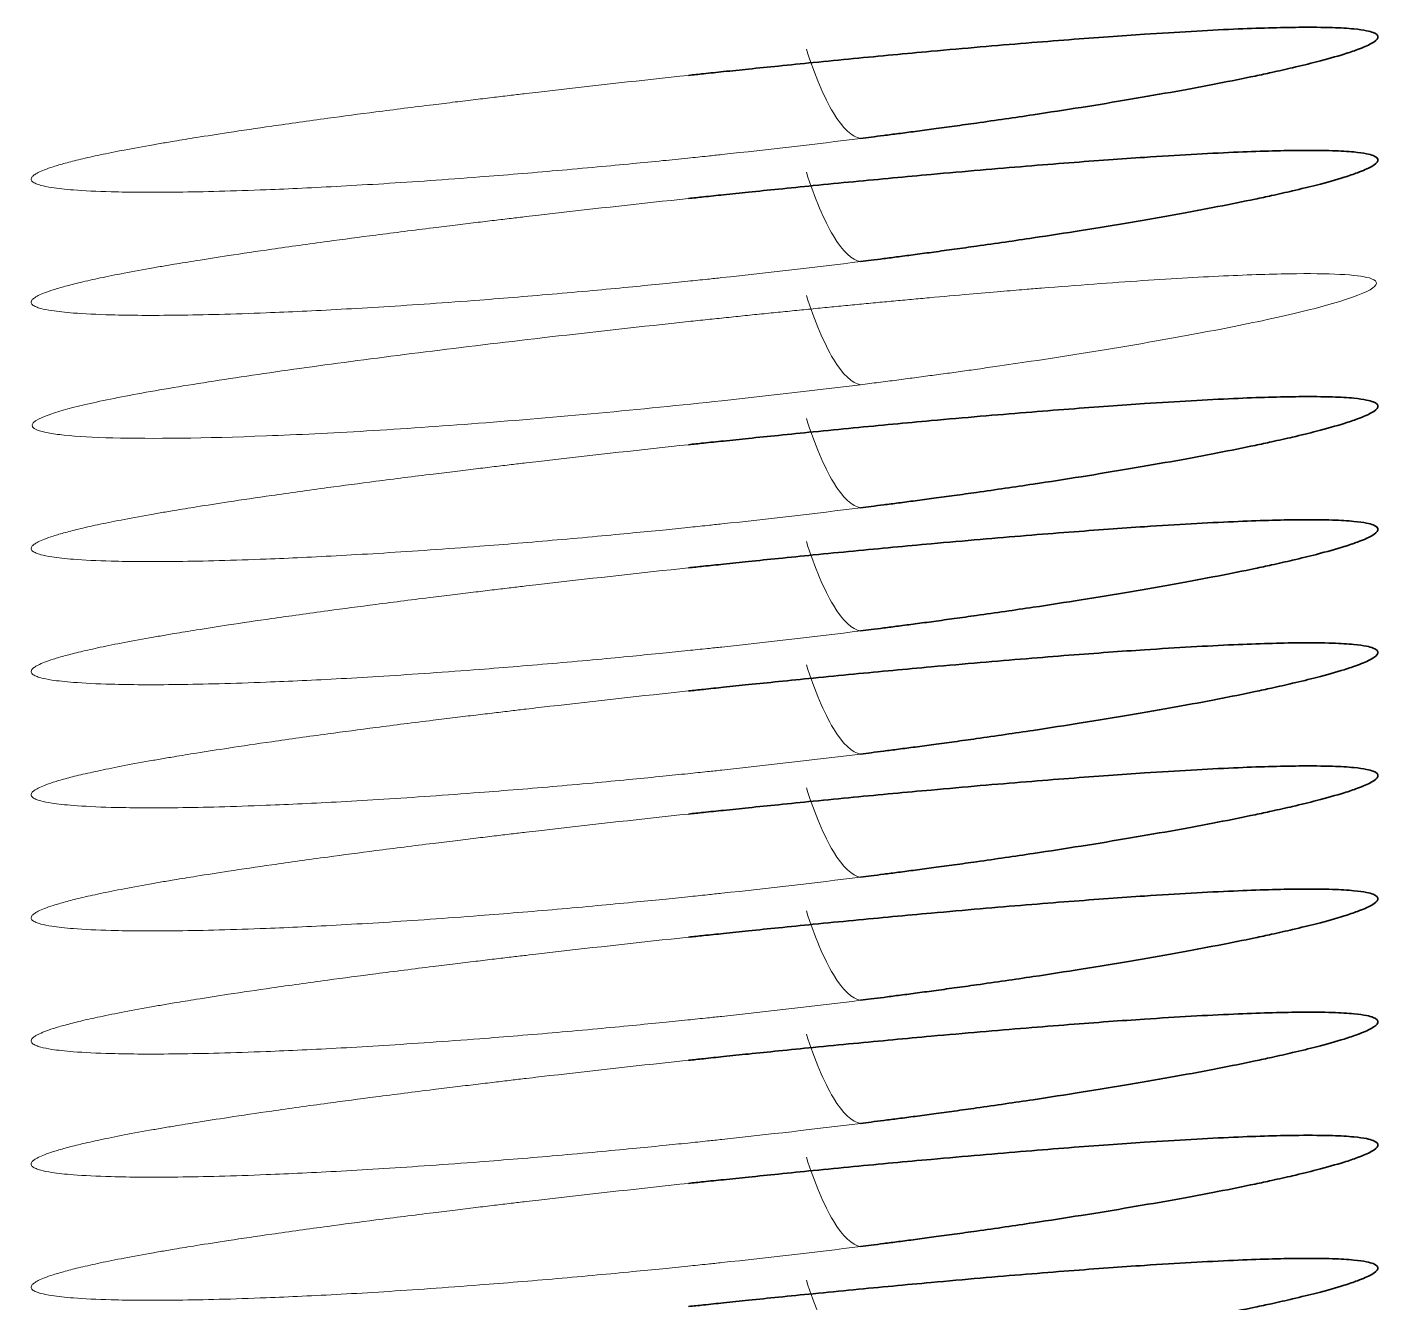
# Model space of a CAD drawing. Header units: inches. Extents: x -1096 to 3103, y -191 to 3207.
# Drawn here: x 1775.659 to 1778.187, y 3178.558 to 3180.93 of the extents above; entities that cross this region are included whole.
import ezdxf

# ---------------------------------------------------------------- set-up
doc = ezdxf.new("R2010")
doc.units = ezdxf.units.IN

msp = doc.modelspace()

# ---------------------------------------------------------------- linework, layer by layer
at = {"lineweight": 35}
for points in [[(1777.2097, 3180.7231), (1777.2162, 3180.724), (1777.2306, 3180.7258), (1777.2542, 3180.7288), (1777.2815, 3180.7323), (1777.3126, 3180.7364), (1777.3472, 3180.741), (1777.3853, 3180.7462), (1777.4479, 3180.7549), (1777.5279, 3180.7666), (1777.6236, 3180.7814), (1777.7126, 3180.7959), (1777.7976, 3180.8108), (1777.8753, 3180.8253), (1777.933, 3180.8369), (1777.9785, 3180.8467), (1778.0179, 3180.8555), (1778.0654, 3180.8672), (1778.1054, 3180.8784), (1778.139, 3180.8898), (1778.1632, 3180.9004), (1778.1757, 3180.9114), (1778.1689, 3180.919), (1778.1506, 3180.924), (1778.1272, 3180.9273), (1778.0871, 3180.9297), (1778.0176, 3180.9303), (1777.9058, 3180.9271), (1777.7785, 3180.9198), (1777.6706, 3180.9123), (1777.5972, 3180.9068), (1777.5176, 3180.9005), (1777.4321, 3180.8933), (1777.3489, 3180.8859), (1777.27, 3180.8787), (1777.1967, 3180.8717), (1777.1255, 3180.8647), (1777.0601, 3180.8582), (1777.0043, 3180.8525), (1776.9578, 3180.8477), (1776.9206, 3180.8438), (1776.8989, 3180.8415), (1776.8897, 3180.8405)], [(1777.2097, 3180.4942), (1777.2162, 3180.495), (1777.2306, 3180.4968), (1777.2542, 3180.4998), (1777.2815, 3180.5034), (1777.3126, 3180.5074), (1777.3472, 3180.5121), (1777.3853, 3180.5173), (1777.4479, 3180.526), (1777.5279, 3180.5376), (1777.6236, 3180.5524), (1777.7126, 3180.567), (1777.7976, 3180.5819), (1777.8753, 3180.5964), (1777.933, 3180.608), (1777.9785, 3180.6177), (1778.0179, 3180.6266), (1778.0654, 3180.6382), (1778.1054, 3180.6495), (1778.139, 3180.6608), (1778.1632, 3180.6714), (1778.1757, 3180.6825), (1778.1689, 3180.6901), (1778.1506, 3180.6951), (1778.1272, 3180.6984), (1778.0871, 3180.7008), (1778.0176, 3180.7014), (1777.9058, 3180.6981), (1777.7785, 3180.6909), (1777.6706, 3180.6834), (1777.5972, 3180.6779), (1777.5176, 3180.6716), (1777.4321, 3180.6643), (1777.3489, 3180.657), (1777.27, 3180.6497), (1777.1967, 3180.6428), (1777.1255, 3180.6358), (1777.0601, 3180.6293), (1777.0043, 3180.6236), (1776.9578, 3180.6187), (1776.9206, 3180.6148), (1776.8989, 3180.6125), (1776.8897, 3180.6115)], [(1777.2097, 3180.0363), (1777.2162, 3180.0372), (1777.2306, 3180.039), (1777.2542, 3180.042), (1777.2815, 3180.0455), (1777.3126, 3180.0496), (1777.3472, 3180.0542), (1777.3853, 3180.0594), (1777.4479, 3180.0681), (1777.5279, 3180.0798), (1777.6236, 3180.0946), (1777.7126, 3180.1092), (1777.7976, 3180.124), (1777.8753, 3180.1385), (1777.933, 3180.1501), (1777.9785, 3180.1599), (1778.0179, 3180.1687), (1778.0654, 3180.1804), (1778.1054, 3180.1916), (1778.139, 3180.203), (1778.1632, 3180.2136), (1778.1757, 3180.2246), (1778.1689, 3180.2322), (1778.1506, 3180.2372), (1778.1272, 3180.2406), (1778.0871, 3180.2429), (1778.0176, 3180.2435), (1777.9058, 3180.2403), (1777.7785, 3180.233), (1777.6706, 3180.2255), (1777.5972, 3180.22), (1777.5176, 3180.2137), (1777.4321, 3180.2065), (1777.3489, 3180.1991), (1777.27, 3180.1919), (1777.1967, 3180.1849), (1777.1255, 3180.178), (1777.0601, 3180.1714), (1777.0043, 3180.1657), (1776.9578, 3180.1609), (1776.9206, 3180.157), (1776.8989, 3180.1547), (1776.8897, 3180.1537)], [(1777.2097, 3179.8074), (1777.2162, 3179.8082), (1777.2306, 3179.81), (1777.2542, 3179.813), (1777.2815, 3179.8166), (1777.3126, 3179.8206), (1777.3472, 3179.8253), (1777.3853, 3179.8305), (1777.4479, 3179.8392), (1777.5279, 3179.8508), (1777.6236, 3179.8656), (1777.7126, 3179.8802), (1777.7976, 3179.8951), (1777.8753, 3179.9096), (1777.933, 3179.9212), (1777.9785, 3179.9309), (1778.0179, 3179.9398), (1778.0654, 3179.9515), (1778.1054, 3179.9627), (1778.139, 3179.974), (1778.1632, 3179.9846), (1778.1757, 3179.9957), (1778.1689, 3180.0033), (1778.1506, 3180.0083), (1778.1272, 3180.0116), (1778.0871, 3180.014), (1778.0176, 3180.0146), (1777.9058, 3180.0113), (1777.7785, 3180.0041), (1777.6706, 3179.9966), (1777.5972, 3179.9911), (1777.5176, 3179.9848), (1777.4321, 3179.9775), (1777.3489, 3179.9702), (1777.27, 3179.9629), (1777.1967, 3179.956), (1777.1255, 3179.949), (1777.0601, 3179.9425), (1777.0043, 3179.9368), (1776.9578, 3179.9319), (1776.9206, 3179.928), (1776.8989, 3179.9257), (1776.8897, 3179.9247)], [(1777.2097, 3179.5785), (1777.2162, 3179.5793), (1777.2306, 3179.5811), (1777.2542, 3179.5841), (1777.2815, 3179.5876), (1777.3126, 3179.5917), (1777.3472, 3179.5963), (1777.3853, 3179.6015), (1777.4479, 3179.6103), (1777.5279, 3179.6219), (1777.6236, 3179.6367), (1777.7126, 3179.6513), (1777.7976, 3179.6661), (1777.8753, 3179.6806), (1777.933, 3179.6922), (1777.9785, 3179.702), (1778.0179, 3179.7109), (1778.0654, 3179.7225), (1778.1054, 3179.7338), (1778.139, 3179.7451), (1778.1632, 3179.7557), (1778.1757, 3179.7667), (1778.1689, 3179.7743), (1778.1506, 3179.7794), (1778.1272, 3179.7827), (1778.0871, 3179.7851), (1778.0176, 3179.7857), (1777.9058, 3179.7824), (1777.7785, 3179.7752), (1777.6706, 3179.7677), (1777.5972, 3179.7622), (1777.5176, 3179.7558), (1777.4321, 3179.7486), (1777.3489, 3179.7413), (1777.27, 3179.734), (1777.1967, 3179.7271), (1777.1255, 3179.7201), (1777.0601, 3179.7135), (1777.0043, 3179.7078), (1776.9578, 3179.703), (1776.9206, 3179.6991), (1776.8989, 3179.6968), (1776.8897, 3179.6958)], [(1777.2097, 3179.3495), (1777.2162, 3179.3504), (1777.2306, 3179.3522), (1777.2542, 3179.3552), (1777.2815, 3179.3587), (1777.3126, 3179.3628), (1777.3472, 3179.3674), (1777.3853, 3179.3726), (1777.4479, 3179.3813), (1777.5279, 3179.393), (1777.6236, 3179.4078), (1777.7126, 3179.4224), (1777.7976, 3179.4372), (1777.8753, 3179.4517), (1777.933, 3179.4633), (1777.9785, 3179.4731), (1778.0179, 3179.4819), (1778.0654, 3179.4936), (1778.1054, 3179.5048), (1778.139, 3179.5162), (1778.1632, 3179.5268), (1778.1757, 3179.5378), (1778.1689, 3179.5454), (1778.1506, 3179.5504), (1778.1272, 3179.5538), (1778.0871, 3179.5561), (1778.0176, 3179.5567), (1777.9058, 3179.5535), (1777.7785, 3179.5462), (1777.6706, 3179.5387), (1777.5972, 3179.5332), (1777.5176, 3179.5269), (1777.4321, 3179.5197), (1777.3489, 3179.5123), (1777.27, 3179.5051), (1777.1967, 3179.4981), (1777.1255, 3179.4912), (1777.0601, 3179.4846), (1777.0043, 3179.4789), (1776.9578, 3179.4741), (1776.9206, 3179.4702), (1776.8989, 3179.4679), (1776.8897, 3179.4669)], [(1777.2097, 3179.1206), (1777.2162, 3179.1214), (1777.2306, 3179.1232), (1777.2542, 3179.1262), (1777.2815, 3179.1298), (1777.3126, 3179.1338), (1777.3472, 3179.1385), (1777.3853, 3179.1437), (1777.4479, 3179.1524), (1777.5279, 3179.164), (1777.6236, 3179.1788), (1777.7126, 3179.1934), (1777.7976, 3179.2083), (1777.8753, 3179.2228), (1777.933, 3179.2344), (1777.9785, 3179.2441), (1778.0179, 3179.253), (1778.0654, 3179.2647), (1778.1054, 3179.2759), (1778.139, 3179.2872), (1778.1632, 3179.2978), (1778.1757, 3179.3089), (1778.1689, 3179.3165), (1778.1506, 3179.3215), (1778.1272, 3179.3248), (1778.0871, 3179.3272), (1778.0176, 3179.3278), (1777.9058, 3179.3245), (1777.7785, 3179.3173), (1777.6706, 3179.3098), (1777.5972, 3179.3043), (1777.5176, 3179.298), (1777.4321, 3179.2907), (1777.3489, 3179.2834), (1777.27, 3179.2761), (1777.1967, 3179.2692), (1777.1255, 3179.2622), (1777.0601, 3179.2557), (1777.0043, 3179.25), (1776.9578, 3179.2451), (1776.9206, 3179.2412), (1776.8989, 3179.2389), (1776.8897, 3179.238)], [(1777.2097, 3178.8917), (1777.2162, 3178.8925), (1777.2306, 3178.8943), (1777.2542, 3178.8973), (1777.2815, 3178.9008), (1777.3126, 3178.9049), (1777.3472, 3178.9095), (1777.3853, 3178.9147), (1777.4479, 3178.9235), (1777.5279, 3178.9351), (1777.6236, 3178.9499), (1777.7126, 3178.9645), (1777.7976, 3178.9793), (1777.8753, 3178.9938), (1777.933, 3179.0054), (1777.9785, 3179.0152), (1778.0179, 3179.0241), (1778.0654, 3179.0357), (1778.1054, 3179.047), (1778.139, 3179.0583), (1778.1632, 3179.0689), (1778.1757, 3179.0799), (1778.1689, 3179.0875), (1778.1506, 3179.0926), (1778.1272, 3179.0959), (1778.0871, 3179.0983), (1778.0176, 3179.0989), (1777.9058, 3179.0956), (1777.7785, 3179.0884), (1777.6706, 3179.0809), (1777.5972, 3179.0754), (1777.5176, 3179.069), (1777.4321, 3179.0618), (1777.3489, 3179.0545), (1777.27, 3179.0472), (1777.1967, 3179.0403), (1777.1255, 3179.0333), (1777.0601, 3179.0267), (1777.0043, 3179.021), (1776.9578, 3179.0162), (1776.9206, 3179.0123), (1776.8989, 3179.01), (1776.8897, 3179.009)], [(1777.2097, 3178.6627), (1777.2162, 3178.6636), (1777.2306, 3178.6654), (1777.2542, 3178.6684), (1777.2815, 3178.6719), (1777.3126, 3178.676), (1777.3472, 3178.6806), (1777.3853, 3178.6858), (1777.4479, 3178.6945), (1777.5279, 3178.7062), (1777.6236, 3178.721), (1777.7126, 3178.7356), (1777.7976, 3178.7504), (1777.8753, 3178.7649), (1777.933, 3178.7765), (1777.9785, 3178.7863), (1778.0179, 3178.7951), (1778.0654, 3178.8068), (1778.1054, 3178.818), (1778.139, 3178.8294), (1778.1632, 3178.84), (1778.1757, 3178.851), (1778.1689, 3178.8586), (1778.1506, 3178.8637), (1778.1272, 3178.867), (1778.0871, 3178.8693), (1778.0176, 3178.8699), (1777.9058, 3178.8667), (1777.7785, 3178.8594), (1777.6706, 3178.8519), (1777.5972, 3178.8465), (1777.5176, 3178.8401), (1777.4321, 3178.8329), (1777.3489, 3178.8255), (1777.27, 3178.8183), (1777.1967, 3178.8113), (1777.1255, 3178.8044), (1777.0601, 3178.7978), (1777.0043, 3178.7921), (1776.9578, 3178.7873), (1776.9206, 3178.7834), (1776.8989, 3178.7811), (1776.8897, 3178.7801)], [(1777.2097, 3178.4338), (1777.2162, 3178.4346), (1777.2306, 3178.4364), (1777.2542, 3178.4394), (1777.2815, 3178.443), (1777.3126, 3178.4471), (1777.3472, 3178.4517), (1777.3853, 3178.4569), (1777.4479, 3178.4656), (1777.5279, 3178.4773), (1777.6236, 3178.492), (1777.7126, 3178.5066), (1777.7976, 3178.5215), (1777.8753, 3178.536), (1777.933, 3178.5476), (1777.9785, 3178.5573), (1778.0179, 3178.5662), (1778.0654, 3178.5779), (1778.1054, 3178.5891), (1778.139, 3178.6005), (1778.1632, 3178.611), (1778.1757, 3178.6221), (1778.1689, 3178.6297), (1778.1506, 3178.6347), (1778.1272, 3178.638), (1778.0871, 3178.6404), (1778.0176, 3178.641), (1777.9058, 3178.6377), (1777.7785, 3178.6305), (1777.6706, 3178.623), (1777.5972, 3178.6175), (1777.5176, 3178.6112), (1777.4321, 3178.6039), (1777.3489, 3178.5966), (1777.27, 3178.5893), (1777.1967, 3178.5824), (1777.1255, 3178.5754), (1777.0601, 3178.5689), (1777.0043, 3178.5632), (1776.9578, 3178.5583), (1776.9206, 3178.5544), (1776.8989, 3178.5521), (1776.8897, 3178.5512)]]:
    msp.add_open_spline(points, degree=3, knots=[0, 0, 0, 0, 0.005516, 0.01215, 0.0199, 0.028767, 0.038748, 0.049839, 0.062036, 0.094143, 0.122701, 0.153762, 0.184779, 0.215748, 0.246673, 0.261603, 0.282411, 0.309111, 0.347406, 0.37165, 0.407578, 0.449462, 0.497236, 0.519574, 0.547992, 0.582517, 0.623199, 0.683878, 0.749073, 0.772572, 0.796908, 0.82207, 0.848049, 0.874824, 0.895222, 0.915813, 0.936602, 0.954405, 0.969645, 0.982324, 0.992443, 1, 1, 1, 1], dxfattribs=at)
at = {"lineweight": 13}
for points, knots in [([(1777.2097, 3180.7231), (1777.1943, 3180.7255), (1777.1596, 3180.7573), (1777.1244, 3180.8411), (1777.1089, 3180.8892)], [0, 0, 0, 0, 0.504102, 1, 1, 1, 1]), ([(1776.6317, 3180.8118), (1776.6249, 3180.8111), (1776.6101, 3180.8093), (1776.5862, 3180.8065), (1776.5585, 3180.8033), (1776.5273, 3180.7996), (1776.4925, 3180.7954), (1776.4545, 3180.7908), (1776.3917, 3180.7831), (1776.3113, 3180.773), (1776.2105, 3180.7596), (1776.1186, 3180.7468), (1776.0381, 3180.7349), (1775.9784, 3180.7256), (1775.9368, 3180.7188), (1775.9107, 3180.7144), (1775.8788, 3180.7088), (1775.8398, 3180.7017), (1775.7951, 3180.6927), (1775.7587, 3180.6846), (1775.7299, 3180.6772), (1775.7077, 3180.6707), (1775.6912, 3180.6649), (1775.6796, 3180.6598), (1775.672, 3180.6553), (1775.6678, 3180.6514), (1775.6663, 3180.648), (1775.6669, 3180.6452), (1775.669, 3180.6427), (1775.672, 3180.6407), (1775.6769, 3180.6384), (1775.6862, 3180.6353), (1775.7066, 3180.6312), (1775.7469, 3180.6268), (1775.8042, 3180.624), (1775.8717, 3180.6229), (1775.9388, 3180.6232), (1776.0161, 3180.6247), (1776.0944, 3180.6273), (1776.171, 3180.6306), (1776.2438, 3180.6343), (1776.3233, 3180.639), (1776.4094, 3180.6447), (1776.4931, 3180.6509), (1776.5723, 3180.6572), (1776.6455, 3180.6634), (1776.7169, 3180.6698), (1776.7826, 3180.676), (1776.8388, 3180.6815), (1776.8852, 3180.6862), (1776.9218, 3180.69), (1776.9429, 3180.6923), (1776.9518, 3180.6932)], [0, 0, 0, 0, 0.005677, 0.012431, 0.020264, 0.029172, 0.039157, 0.050215, 0.062343, 0.094666, 0.123243, 0.158827, 0.188477, 0.212202, 0.229972, 0.241753, 0.247536, 0.274585, 0.300234, 0.324459, 0.347244, 0.368595, 0.388537, 0.407085, 0.424248, 0.440028, 0.454426, 0.467443, 0.479082, 0.489344, 0.498229, 0.51496, 0.541471, 0.577807, 0.624039, 0.654254, 0.685303, 0.717162, 0.749801, 0.772926, 0.797012, 0.822074, 0.848133, 0.875207, 0.895532, 0.916068, 0.936809, 0.954801, 0.970119, 0.982761, 0.992723, 1, 1, 1, 1]), ([(1777.2097, 3180.4942), (1777.1943, 3180.4966), (1777.1596, 3180.5284), (1777.1244, 3180.6121), (1777.1089, 3180.6603)], [0, 0, 0, 0, 0.504102, 1, 1, 1, 1]), ([(1776.6317, 3180.5829), (1776.6249, 3180.5821), (1776.6101, 3180.5804), (1776.5862, 3180.5776), (1776.5585, 3180.5744), (1776.5273, 3180.5707), (1776.4925, 3180.5665), (1776.4545, 3180.5619), (1776.3917, 3180.5542), (1776.3113, 3180.544), (1776.2105, 3180.5307), (1776.1186, 3180.5179), (1776.0381, 3180.506), (1775.9784, 3180.4967), (1775.9368, 3180.4899), (1775.9107, 3180.4855), (1775.8788, 3180.4799), (1775.8398, 3180.4728), (1775.7951, 3180.4638), (1775.7587, 3180.4556), (1775.7299, 3180.4483), (1775.7077, 3180.4418), (1775.6912, 3180.436), (1775.6796, 3180.4309), (1775.672, 3180.4264), (1775.6678, 3180.4225), (1775.6663, 3180.4191), (1775.6669, 3180.4162), (1775.669, 3180.4138), (1775.672, 3180.4117), (1775.6769, 3180.4095), (1775.6862, 3180.4064), (1775.7066, 3180.4023), (1775.7469, 3180.3979), (1775.8042, 3180.3951), (1775.8717, 3180.394), (1775.9388, 3180.3943), (1776.0161, 3180.3958), (1776.0944, 3180.3984), (1776.171, 3180.4017), (1776.2438, 3180.4054), (1776.3233, 3180.4101), (1776.4094, 3180.4158), (1776.4931, 3180.4219), (1776.5723, 3180.4282), (1776.6455, 3180.4344), (1776.7169, 3180.4408), (1776.7826, 3180.447), (1776.8388, 3180.4526), (1776.8852, 3180.4573), (1776.9218, 3180.4611), (1776.9429, 3180.4633), (1776.9518, 3180.4643)], [0, 0, 0, 0, 0.005677, 0.012431, 0.020264, 0.029172, 0.039157, 0.050215, 0.062343, 0.094666, 0.123243, 0.158827, 0.188477, 0.212202, 0.229972, 0.241753, 0.247536, 0.274585, 0.300234, 0.324459, 0.347244, 0.368595, 0.388537, 0.407085, 0.424248, 0.440028, 0.454426, 0.467443, 0.479082, 0.489344, 0.498229, 0.51496, 0.541471, 0.577807, 0.624039, 0.654254, 0.685303, 0.717162, 0.749801, 0.772926, 0.797012, 0.822074, 0.848133, 0.875207, 0.895532, 0.916068, 0.936809, 0.954801, 0.970119, 0.982761, 0.992723, 1, 1, 1, 1]), ([(1777.2097, 3180.2653), (1777.2153, 3180.266), (1777.2266, 3180.2674), (1777.2434, 3180.2695), (1777.2602, 3180.2717), (1777.2769, 3180.2738), (1777.2935, 3180.276), (1777.3101, 3180.2782), (1777.3265, 3180.2804), (1777.3429, 3180.2826), (1777.3591, 3180.2848), (1777.3753, 3180.287), (1777.3914, 3180.2892), (1777.4074, 3180.2914), (1777.4305, 3180.2947), (1777.4707, 3180.3004), (1777.5374, 3180.3102), (1777.6553, 3180.3285), (1777.8031, 3180.3536), (1777.9604, 3180.3841), (1778.1433, 3180.4274), (1778.1978, 3180.4588), (1778.1175, 3180.4709), (1778.0267, 3180.4726), (1777.8993, 3180.4687), (1777.7658, 3180.4611), (1777.6448, 3180.4526), (1777.5699, 3180.4468), (1777.5113, 3180.442), (1777.4667, 3180.4383), (1777.4077, 3180.4332), (1777.3519, 3180.4283), (1777.3047, 3180.4239), (1777.2711, 3180.4208), (1777.2373, 3180.4177), (1777.2032, 3180.4144), (1777.1689, 3180.4111), (1777.1345, 3180.4077), (1777.0998, 3180.4043), (1777.065, 3180.4008), (1777.0301, 3180.3973), (1776.9951, 3180.3937), (1776.96, 3180.39), (1776.9248, 3180.3864), (1776.9014, 3180.3839), (1776.8897, 3180.3826)], [0, 0, 0, 0, 0.004763, 0.009523, 0.01428, 0.019034, 0.023784, 0.028532, 0.033276, 0.038016, 0.042752, 0.047485, 0.052214, 0.056938, 0.061658, 0.072774, 0.093326, 0.123257, 0.186497, 0.249509, 0.320764, 0.498575, 0.56106, 0.623632, 0.686395, 0.749407, 0.780973, 0.812483, 0.822158, 0.835863, 0.853595, 0.875339, 0.884931, 0.894521, 0.904107, 0.913692, 0.923277, 0.932861, 0.942445, 0.952031, 0.961619, 0.971208, 0.980801, 0.990398, 1, 1, 1, 1]), ([(1777.1089, 3180.4313), (1777.1244, 3180.3832), (1777.1596, 3180.2994), (1777.1943, 3180.2676), (1777.2097, 3180.2653)], [0, 0, 0, 0, 0.495711, 1, 1, 1, 1]), ([(1776.6317, 3180.354), (1776.5568, 3180.3453), (1776.4837, 3180.3366), (1776.3435, 3180.3192), (1776.2764, 3180.3105), (1776.1502, 3180.2934), (1776.0911, 3180.2849), (1775.9823, 3180.2684), (1775.9327, 3180.2603), (1775.8453, 3180.2448), (1775.8077, 3180.2374), (1775.7456, 3180.2234), (1775.7211, 3180.2168), (1775.6681, 3180.1986), (1775.6593, 3180.1885), (1775.6834, 3180.179), (1775.6899, 3180.1772), (1775.7065, 3180.1741), (1775.7166, 3180.1727), (1775.752, 3180.1691), (1775.7824, 3180.1673), (1775.8917, 3180.1645), (1775.989, 3180.1656), (1776.1624, 3180.1723), (1776.2248, 3180.1753), (1776.3571, 3180.1832), (1776.4967, 3180.1928), (1776.6461, 3180.2054), (1776.7978, 3180.2194), (1776.8748, 3180.2271), (1776.9519, 3180.2354)], [0, 0, 0, 0, 0.0625, 0.0625, 0.125, 0.125, 0.1875, 0.1875, 0.25, 0.25, 0.3125, 0.3125, 0.375, 0.375, 0.5, 0.5, 0.53125, 0.53125, 0.5625, 0.5625, 0.625, 0.625, 0.75, 0.75, 0.8125, 0.8125, 0.875, 0.9375, 0.9375, 1, 1, 1, 1]), ([(1777.2097, 3180.0363), (1777.1943, 3180.0387), (1777.1596, 3180.0705), (1777.1244, 3180.1543), (1777.1089, 3180.2024)], [0, 0, 0, 0, 0.504102, 1, 1, 1, 1]), ([(1776.6317, 3180.125), (1776.6249, 3180.1243), (1776.6101, 3180.1225), (1776.5862, 3180.1197), (1776.5585, 3180.1165), (1776.5273, 3180.1128), (1776.4925, 3180.1086), (1776.4545, 3180.104), (1776.3917, 3180.0963), (1776.3113, 3180.0862), (1776.2105, 3180.0728), (1776.1186, 3180.06), (1776.0381, 3180.0481), (1775.9784, 3180.0388), (1775.9368, 3180.032), (1775.9107, 3180.0276), (1775.8788, 3180.022), (1775.8398, 3180.0149), (1775.7951, 3180.0059), (1775.7587, 3179.9978), (1775.7299, 3179.9904), (1775.7077, 3179.9839), (1775.6912, 3179.9781), (1775.6796, 3179.973), (1775.672, 3179.9685), (1775.6678, 3179.9646), (1775.6663, 3179.9612), (1775.6669, 3179.9584), (1775.669, 3179.9559), (1775.672, 3179.9539), (1775.6769, 3179.9516), (1775.6862, 3179.9485), (1775.7066, 3179.9444), (1775.7469, 3179.94), (1775.8042, 3179.9372), (1775.8717, 3179.9361), (1775.9388, 3179.9364), (1776.0161, 3179.9379), (1776.0944, 3179.9405), (1776.171, 3179.9438), (1776.2438, 3179.9475), (1776.3233, 3179.9522), (1776.4094, 3179.9579), (1776.4931, 3179.9641), (1776.5723, 3179.9704), (1776.6455, 3179.9766), (1776.7169, 3179.983), (1776.7826, 3179.9892), (1776.8388, 3179.9947), (1776.8852, 3179.9994), (1776.9218, 3180.0032), (1776.9429, 3180.0055), (1776.9518, 3180.0064)], [0, 0, 0, 0, 0.005677, 0.012431, 0.020264, 0.029172, 0.039157, 0.050215, 0.062343, 0.094666, 0.123243, 0.158827, 0.188477, 0.212202, 0.229972, 0.241753, 0.247536, 0.274585, 0.300234, 0.324459, 0.347244, 0.368595, 0.388537, 0.407085, 0.424248, 0.440028, 0.454426, 0.467443, 0.479082, 0.489344, 0.498229, 0.51496, 0.541471, 0.577807, 0.624039, 0.654254, 0.685303, 0.717162, 0.749801, 0.772926, 0.797012, 0.822074, 0.848133, 0.875207, 0.895532, 0.916068, 0.936809, 0.954801, 0.970119, 0.982761, 0.992723, 1, 1, 1, 1]), ([(1777.2097, 3179.8074), (1777.1943, 3179.8098), (1777.1596, 3179.8416), (1777.1244, 3179.9253), (1777.1089, 3179.9735)], [0, 0, 0, 0, 0.504102, 1, 1, 1, 1]), ([(1776.6317, 3179.8961), (1776.6249, 3179.8953), (1776.6101, 3179.8936), (1776.5862, 3179.8908), (1776.5585, 3179.8876), (1776.5273, 3179.8839), (1776.4925, 3179.8797), (1776.4545, 3179.8751), (1776.3917, 3179.8674), (1776.3113, 3179.8572), (1776.2105, 3179.8439), (1776.1186, 3179.8311), (1776.0381, 3179.8192), (1775.9784, 3179.8099), (1775.9368, 3179.8031), (1775.9107, 3179.7987), (1775.8788, 3179.7931), (1775.8398, 3179.786), (1775.7951, 3179.777), (1775.7587, 3179.7688), (1775.7299, 3179.7615), (1775.7077, 3179.755), (1775.6912, 3179.7492), (1775.6796, 3179.7441), (1775.672, 3179.7396), (1775.6678, 3179.7357), (1775.6663, 3179.7323), (1775.6669, 3179.7294), (1775.669, 3179.727), (1775.672, 3179.7249), (1775.6769, 3179.7227), (1775.6862, 3179.7196), (1775.7066, 3179.7155), (1775.7469, 3179.7111), (1775.8042, 3179.7083), (1775.8717, 3179.7072), (1775.9388, 3179.7075), (1776.0161, 3179.709), (1776.0944, 3179.7116), (1776.171, 3179.7149), (1776.2438, 3179.7186), (1776.3233, 3179.7233), (1776.4094, 3179.729), (1776.4931, 3179.7351), (1776.5723, 3179.7414), (1776.6455, 3179.7476), (1776.7169, 3179.754), (1776.7826, 3179.7603), (1776.8388, 3179.7658), (1776.8852, 3179.7705), (1776.9218, 3179.7743), (1776.9429, 3179.7765), (1776.9518, 3179.7775)], [0, 0, 0, 0, 0.005677, 0.012431, 0.020264, 0.029172, 0.039157, 0.050215, 0.062343, 0.094666, 0.123243, 0.158827, 0.188477, 0.212202, 0.229972, 0.241753, 0.247536, 0.274585, 0.300234, 0.324459, 0.347244, 0.368595, 0.388537, 0.407085, 0.424248, 0.440028, 0.454426, 0.467443, 0.479082, 0.489344, 0.498229, 0.51496, 0.541471, 0.577807, 0.624039, 0.654254, 0.685303, 0.717162, 0.749801, 0.772926, 0.797012, 0.822074, 0.848133, 0.875207, 0.895532, 0.916068, 0.936809, 0.954801, 0.970119, 0.982761, 0.992723, 1, 1, 1, 1]), ([(1777.2097, 3179.5785), (1777.1943, 3179.5808), (1777.1596, 3179.6126), (1777.1244, 3179.6964), (1777.1089, 3179.7445)], [0, 0, 0, 0, 0.504102, 1, 1, 1, 1]), ([(1776.6317, 3179.6672), (1776.6249, 3179.6664), (1776.6101, 3179.6647), (1776.5862, 3179.6619), (1776.5585, 3179.6586), (1776.5273, 3179.6549), (1776.4925, 3179.6508), (1776.4545, 3179.6462), (1776.3917, 3179.6385), (1776.3113, 3179.6283), (1776.2105, 3179.615), (1776.1186, 3179.6022), (1776.0381, 3179.5903), (1775.9784, 3179.581), (1775.9368, 3179.5742), (1775.9107, 3179.5697), (1775.8788, 3179.5642), (1775.8398, 3179.557), (1775.7951, 3179.548), (1775.7587, 3179.5399), (1775.7299, 3179.5326), (1775.7077, 3179.526), (1775.6912, 3179.5202), (1775.6796, 3179.5151), (1775.672, 3179.5106), (1775.6678, 3179.5067), (1775.6663, 3179.5034), (1775.6669, 3179.5005), (1775.669, 3179.4981), (1775.672, 3179.496), (1775.6769, 3179.4937), (1775.6862, 3179.4907), (1775.7066, 3179.4866), (1775.7469, 3179.4822), (1775.8042, 3179.4793), (1775.8717, 3179.4783), (1775.9388, 3179.4785), (1776.0161, 3179.48), (1776.0944, 3179.4826), (1776.171, 3179.486), (1776.2438, 3179.4897), (1776.3233, 3179.4944), (1776.4094, 3179.5001), (1776.4931, 3179.5062), (1776.5723, 3179.5125), (1776.6455, 3179.5187), (1776.7169, 3179.5251), (1776.7826, 3179.5313), (1776.8388, 3179.5368), (1776.8852, 3179.5416), (1776.9218, 3179.5454), (1776.9429, 3179.5476), (1776.9518, 3179.5486)], [0, 0, 0, 0, 0.005677, 0.012431, 0.020264, 0.029172, 0.039157, 0.050215, 0.062343, 0.094666, 0.123243, 0.158827, 0.188477, 0.212202, 0.229972, 0.241753, 0.247536, 0.274585, 0.300234, 0.324459, 0.347244, 0.368595, 0.388537, 0.407085, 0.424248, 0.440028, 0.454426, 0.467443, 0.479082, 0.489344, 0.498229, 0.51496, 0.541471, 0.577807, 0.624039, 0.654254, 0.685303, 0.717162, 0.749801, 0.772926, 0.797012, 0.822074, 0.848133, 0.875207, 0.895532, 0.916068, 0.936809, 0.954801, 0.970119, 0.982761, 0.992723, 1, 1, 1, 1]), ([(1777.1089, 3179.5156), (1777.1244, 3179.4675), (1777.1596, 3179.3837), (1777.1943, 3179.3519), (1777.2097, 3179.3495)], [0, 0, 0, 0, 0.495711, 1, 1, 1, 1]), ([(1776.6317, 3179.4382), (1776.6249, 3179.4375), (1776.6101, 3179.4357), (1776.5862, 3179.433), (1776.5585, 3179.4297), (1776.5273, 3179.426), (1776.4925, 3179.4218), (1776.4545, 3179.4172), (1776.3917, 3179.4095), (1776.3113, 3179.3994), (1776.2105, 3179.386), (1776.1186, 3179.3732), (1776.0381, 3179.3613), (1775.9784, 3179.352), (1775.9368, 3179.3452), (1775.9107, 3179.3408), (1775.8788, 3179.3352), (1775.8398, 3179.3281), (1775.7951, 3179.3191), (1775.7587, 3179.311), (1775.7299, 3179.3036), (1775.7077, 3179.2971), (1775.6912, 3179.2913), (1775.6796, 3179.2862), (1775.672, 3179.2817), (1775.6678, 3179.2778), (1775.6663, 3179.2744), (1775.6669, 3179.2716), (1775.669, 3179.2691), (1775.672, 3179.2671), (1775.6769, 3179.2648), (1775.6862, 3179.2617), (1775.7066, 3179.2576), (1775.7469, 3179.2532), (1775.8042, 3179.2504), (1775.8717, 3179.2493), (1775.9388, 3179.2496), (1776.0161, 3179.2511), (1776.0944, 3179.2537), (1776.171, 3179.257), (1776.2438, 3179.2607), (1776.3233, 3179.2654), (1776.4094, 3179.2711), (1776.4931, 3179.2773), (1776.5723, 3179.2836), (1776.6455, 3179.2898), (1776.7169, 3179.2962), (1776.7826, 3179.3024), (1776.8388, 3179.3079), (1776.8852, 3179.3126), (1776.9218, 3179.3164), (1776.9429, 3179.3187), (1776.9518, 3179.3196)], [0, 0, 0, 0, 0.005677, 0.012431, 0.020264, 0.029172, 0.039157, 0.050215, 0.062343, 0.094666, 0.123243, 0.158827, 0.188477, 0.212202, 0.229972, 0.241753, 0.247536, 0.274585, 0.300234, 0.324459, 0.347244, 0.368595, 0.388537, 0.407085, 0.424248, 0.440028, 0.454426, 0.467443, 0.479082, 0.489344, 0.498229, 0.51496, 0.541471, 0.577807, 0.624039, 0.654254, 0.685303, 0.717162, 0.749801, 0.772926, 0.797012, 0.822074, 0.848133, 0.875207, 0.895532, 0.916068, 0.936809, 0.954801, 0.970119, 0.982761, 0.992723, 1, 1, 1, 1]), ([(1777.2097, 3179.1206), (1777.1943, 3179.123), (1777.1596, 3179.1548), (1777.1244, 3179.2385), (1777.1089, 3179.2867)], [0, 0, 0, 0, 0.504102, 1, 1, 1, 1]), ([(1776.6317, 3179.2093), (1776.6249, 3179.2085), (1776.6101, 3179.2068), (1776.5862, 3179.204), (1776.5585, 3179.2008), (1776.5273, 3179.1971), (1776.4925, 3179.1929), (1776.4545, 3179.1883), (1776.3917, 3179.1806), (1776.3113, 3179.1704), (1776.2105, 3179.1571), (1776.1186, 3179.1443), (1776.0381, 3179.1324), (1775.9784, 3179.1231), (1775.9368, 3179.1163), (1775.9107, 3179.1119), (1775.8788, 3179.1063), (1775.8398, 3179.0992), (1775.7951, 3179.0902), (1775.7587, 3179.082), (1775.7299, 3179.0747), (1775.7077, 3179.0682), (1775.6912, 3179.0624), (1775.6796, 3179.0573), (1775.672, 3179.0528), (1775.6678, 3179.0489), (1775.6663, 3179.0455), (1775.6669, 3179.0426), (1775.669, 3179.0402), (1775.672, 3179.0381), (1775.6769, 3179.0359), (1775.6862, 3179.0328), (1775.7066, 3179.0287), (1775.7469, 3179.0243), (1775.8042, 3179.0215), (1775.8717, 3179.0204), (1775.9388, 3179.0207), (1776.0161, 3179.0222), (1776.0944, 3179.0248), (1776.171, 3179.0281), (1776.2438, 3179.0318), (1776.3233, 3179.0365), (1776.4094, 3179.0422), (1776.4931, 3179.0483), (1776.5723, 3179.0546), (1776.6455, 3179.0608), (1776.7169, 3179.0672), (1776.7826, 3179.0735), (1776.8388, 3179.079), (1776.8852, 3179.0837), (1776.9218, 3179.0875), (1776.9429, 3179.0898), (1776.9518, 3179.0907)], [0, 0, 0, 0, 0.005677, 0.012431, 0.020264, 0.029172, 0.039157, 0.050215, 0.062343, 0.094666, 0.123243, 0.158827, 0.188477, 0.212202, 0.229972, 0.241753, 0.247536, 0.274585, 0.300234, 0.324459, 0.347244, 0.368595, 0.388537, 0.407085, 0.424248, 0.440028, 0.454426, 0.467443, 0.479082, 0.489344, 0.498229, 0.51496, 0.541471, 0.577807, 0.624039, 0.654254, 0.685303, 0.717162, 0.749801, 0.772926, 0.797012, 0.822074, 0.848133, 0.875207, 0.895532, 0.916068, 0.936809, 0.954801, 0.970119, 0.982761, 0.992723, 1, 1, 1, 1]), ([(1777.2097, 3178.8917), (1777.1943, 3178.894), (1777.1596, 3178.9258), (1777.1244, 3179.0096), (1777.1089, 3179.0577)], [0, 0, 0, 0, 0.504102, 1, 1, 1, 1]), ([(1776.6317, 3178.9804), (1776.6249, 3178.9796), (1776.6101, 3178.9779), (1776.5862, 3178.9751), (1776.5585, 3178.9718), (1776.5273, 3178.9681), (1776.4925, 3178.964), (1776.4545, 3178.9594), (1776.3917, 3178.9517), (1776.3113, 3178.9415), (1776.2105, 3178.9282), (1776.1186, 3178.9154), (1776.0381, 3178.9035), (1775.9784, 3178.8942), (1775.9368, 3178.8874), (1775.9107, 3178.8829), (1775.8788, 3178.8774), (1775.8398, 3178.8703), (1775.7951, 3178.8612), (1775.7587, 3178.8531), (1775.7299, 3178.8458), (1775.7077, 3178.8392), (1775.6912, 3178.8334), (1775.6796, 3178.8283), (1775.672, 3178.8238), (1775.6678, 3178.8199), (1775.6663, 3178.8166), (1775.6669, 3178.8137), (1775.669, 3178.8113), (1775.672, 3178.8092), (1775.6769, 3178.807), (1775.6862, 3178.8039), (1775.7066, 3178.7998), (1775.7469, 3178.7954), (1775.8042, 3178.7926), (1775.8717, 3178.7915), (1775.9388, 3178.7917), (1776.0161, 3178.7932), (1776.0944, 3178.7958), (1776.171, 3178.7992), (1776.2438, 3178.8029), (1776.3233, 3178.8076), (1776.4094, 3178.8133), (1776.4931, 3178.8194), (1776.5723, 3178.8257), (1776.6455, 3178.8319), (1776.7169, 3178.8383), (1776.7826, 3178.8445), (1776.8388, 3178.85), (1776.8852, 3178.8548), (1776.9218, 3178.8586), (1776.9429, 3178.8608), (1776.9518, 3178.8618)], [0, 0, 0, 0, 0.005677, 0.012431, 0.020264, 0.029172, 0.039157, 0.050215, 0.062343, 0.094666, 0.123243, 0.158827, 0.188477, 0.212202, 0.229972, 0.241753, 0.247536, 0.274585, 0.300234, 0.324459, 0.347244, 0.368595, 0.388537, 0.407085, 0.424248, 0.440028, 0.454426, 0.467443, 0.479082, 0.489344, 0.498229, 0.51496, 0.541471, 0.577807, 0.624039, 0.654254, 0.685303, 0.717162, 0.749801, 0.772926, 0.797012, 0.822074, 0.848133, 0.875207, 0.895532, 0.916068, 0.936809, 0.954801, 0.970119, 0.982761, 0.992723, 1, 1, 1, 1]), ([(1777.2097, 3178.6627), (1777.1943, 3178.6651), (1777.1596, 3178.6969), (1777.1244, 3178.7807), (1777.1089, 3178.8288)], [0, 0, 0, 0, 0.504102, 1, 1, 1, 1]), ([(1776.6317, 3178.7514), (1776.6249, 3178.7507), (1776.6101, 3178.749), (1776.5862, 3178.7462), (1776.5585, 3178.7429), (1776.5273, 3178.7392), (1776.4925, 3178.735), (1776.4545, 3178.7304), (1776.3917, 3178.7227), (1776.3113, 3178.7126), (1776.2105, 3178.6992), (1776.1186, 3178.6864), (1776.0381, 3178.6745), (1775.9784, 3178.6652), (1775.9368, 3178.6584), (1775.9107, 3178.654), (1775.8788, 3178.6484), (1775.8398, 3178.6413), (1775.7951, 3178.6323), (1775.7587, 3178.6242), (1775.7299, 3178.6168), (1775.7077, 3178.6103), (1775.6912, 3178.6045), (1775.6796, 3178.5994), (1775.672, 3178.5949), (1775.6678, 3178.591), (1775.6663, 3178.5876), (1775.6669, 3178.5848), (1775.669, 3178.5823), (1775.672, 3178.5803), (1775.6769, 3178.578), (1775.6862, 3178.5749), (1775.7066, 3178.5708), (1775.7469, 3178.5664), (1775.8042, 3178.5636), (1775.8717, 3178.5626), (1775.9388, 3178.5628), (1776.0161, 3178.5643), (1776.0944, 3178.5669), (1776.171, 3178.5702), (1776.2438, 3178.5739), (1776.3233, 3178.5786), (1776.4094, 3178.5843), (1776.4931, 3178.5905), (1776.5723, 3178.5968), (1776.6455, 3178.603), (1776.7169, 3178.6094), (1776.7826, 3178.6156), (1776.8388, 3178.6211), (1776.8852, 3178.6258), (1776.9218, 3178.6296), (1776.9429, 3178.6319), (1776.9518, 3178.6328)], [0, 0, 0, 0, 0.005677, 0.012431, 0.020264, 0.029172, 0.039157, 0.050215, 0.062343, 0.094666, 0.123243, 0.158827, 0.188477, 0.212202, 0.229972, 0.241753, 0.247536, 0.274585, 0.300234, 0.324459, 0.347244, 0.368595, 0.388537, 0.407085, 0.424248, 0.440028, 0.454426, 0.467443, 0.479082, 0.489344, 0.498229, 0.51496, 0.541471, 0.577807, 0.624039, 0.654254, 0.685303, 0.717162, 0.749801, 0.772926, 0.797012, 0.822074, 0.848133, 0.875207, 0.895532, 0.916068, 0.936809, 0.954801, 0.970119, 0.982761, 0.992723, 1, 1, 1, 1]), ([(1777.2097, 3178.4338), (1777.1943, 3178.4362), (1777.1596, 3178.468), (1777.1244, 3178.5517), (1777.1089, 3178.5999)], [0, 0, 0, 0, 0.504102, 1, 1, 1, 1])]:
    msp.add_open_spline(points, degree=3, knots=knots, dxfattribs=at)
for points in [[(1776.8897, 3180.8405), (1776.8029, 3180.8312), (1776.7162, 3180.8216), (1776.6317, 3180.8118)], [(1776.9518, 3180.6932), (1777.0385, 3180.7025), (1777.1252, 3180.7126), (1777.2097, 3180.7231)], [(1776.8897, 3180.6115), (1776.8029, 3180.6023), (1776.7162, 3180.5927), (1776.6317, 3180.5829)], [(1776.9518, 3180.4643), (1777.0385, 3180.4736), (1777.1252, 3180.4836), (1777.2097, 3180.4942)], [(1776.8897, 3180.3826), (1776.803, 3180.3734), (1776.7162, 3180.3637), (1776.6317, 3180.354)], [(1776.9519, 3180.2354), (1777.0385, 3180.2447), (1777.1252, 3180.2547), (1777.2097, 3180.2653)], [(1776.8897, 3180.1537), (1776.8029, 3180.1444), (1776.7162, 3180.1348), (1776.6317, 3180.125)], [(1776.9518, 3180.0064), (1777.0385, 3180.0157), (1777.1252, 3180.0258), (1777.2097, 3180.0363)], [(1776.8897, 3179.9247), (1776.8029, 3179.9155), (1776.7162, 3179.9059), (1776.6317, 3179.8961)], [(1776.9518, 3179.7775), (1777.0385, 3179.7868), (1777.1252, 3179.7968), (1777.2097, 3179.8074)], [(1776.8897, 3179.6958), (1776.8029, 3179.6866), (1776.7162, 3179.6769), (1776.6317, 3179.6672)], [(1776.9518, 3179.5486), (1777.0385, 3179.5579), (1777.1252, 3179.5679), (1777.2097, 3179.5785)], [(1776.8897, 3179.4669), (1776.8029, 3179.4576), (1776.7162, 3179.448), (1776.6317, 3179.4382)], [(1776.9518, 3179.3196), (1777.0385, 3179.3289), (1777.1252, 3179.339), (1777.2097, 3179.3495)], [(1776.8897, 3179.238), (1776.8029, 3179.2287), (1776.7162, 3179.2191), (1776.6317, 3179.2093)], [(1776.9518, 3179.0907), (1777.0385, 3179.1), (1777.1252, 3179.11), (1777.2097, 3179.1206)], [(1776.8897, 3179.009), (1776.8029, 3178.9998), (1776.7162, 3178.9901), (1776.6317, 3178.9804)], [(1776.9518, 3178.8618), (1777.0385, 3178.8711), (1777.1252, 3178.8811), (1777.2097, 3178.8917)], [(1776.8897, 3178.7801), (1776.8029, 3178.7708), (1776.7162, 3178.7612), (1776.6317, 3178.7514)], [(1776.9518, 3178.6328), (1777.0385, 3178.6421), (1777.1252, 3178.6522), (1777.2097, 3178.6627)]]:
    msp.add_open_spline(points, degree=3, dxfattribs=at)

doc.saveas('drawing.dxf')
